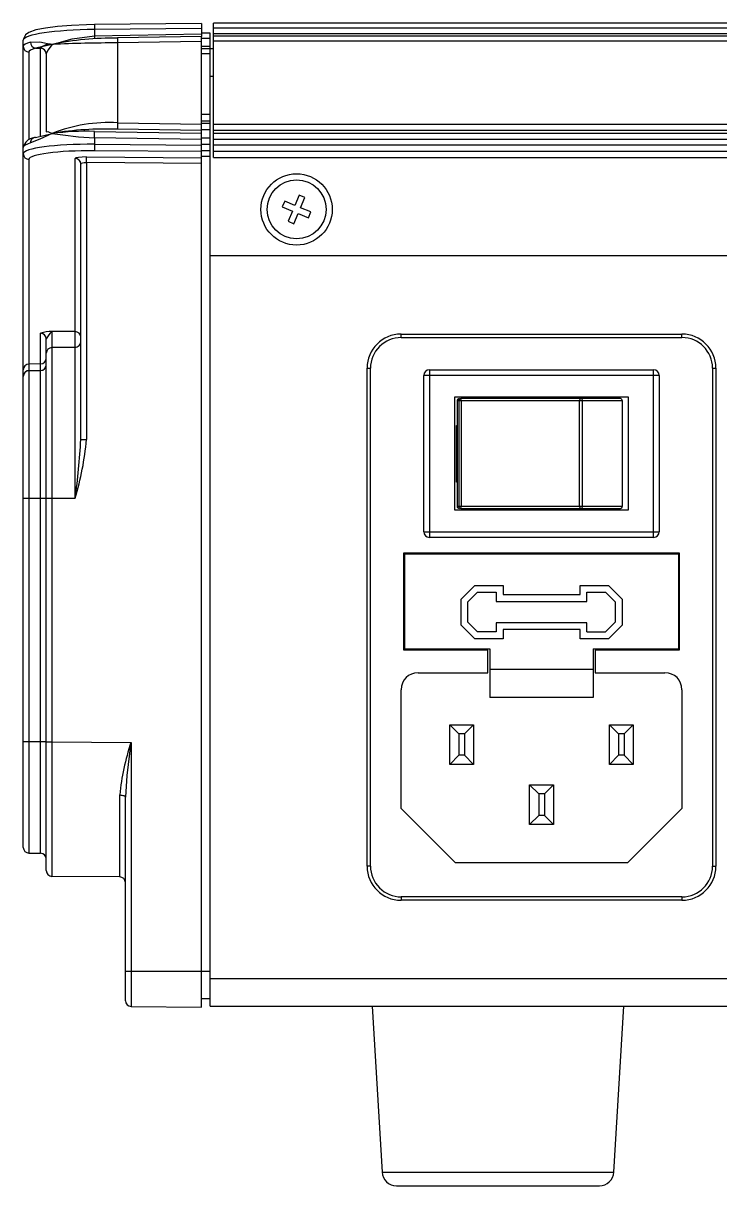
# Model space of a CAD drawing. Header units: inches. Extents: x 0.6 to 61.5, y 0.9 to 41.7.
# Drawn here: x 0.649 to 3.07, y 34.452 to 38.495 of the extents above; entities that cross this region are included whole.
import ezdxf

# ---------------------------------------------------------------- set-up
doc = ezdxf.new("R2010")
doc.units = ezdxf.units.IN
doc.header["$MEASUREMENT"] = 0
doc.layers.add('OBJECT', color=7, linetype='Continuous')

msp = doc.modelspace()

# ---------------------------------------------------------------- linework, layer by layer
at = {"layer": 'OBJECT'}
for p, q in [((1.2692, 38.4939), (0.897, 38.4903)), ((1.2692, 38.4939), (1.2692, 38.4491)), ((34.1642, 38.4949), (1.3102, 38.4949)), ((1.3102, 38.0279), (1.3102, 38.4949)), ((1.2692, 38.4767), (0.897, 38.473)), ((0.897, 38.473), (0.897, 38.4507)), ((0.897, 38.4507), (1.2692, 38.4576)), ((1.2692, 38.4491), (0.9763, 38.4437)), ((1.2992, 38.4603), (1.2692, 38.4603)), ((1.2692, 35.0739), (1.2692, 38.4491)), ((1.2992, 35.0775), (1.2992, 38.4603)), ((34.1642, 38.4776), (1.3102, 38.4776)), ((1.3102, 38.4588), (34.1642, 38.4588)), ((34.1642, 38.4504), (1.3102, 38.4504)), ((0.6492, 35.6291), (0.6492, 38.4363)), ((0.7498, 38.4214), (0.6923, 38.4082)), ((0.6923, 38.4082), (0.7095, 38.4079)), ((0.7095, 38.1017), (0.7095, 38.4079)), ((1.2692, 38.4319), (0.977, 38.4265)), ((0.977, 38.4265), (0.977, 38.1487)), ((1.2692, 38.4431), (1.2992, 38.4431)), ((1.2692, 38.4147), (1.2992, 38.4147)), ((1.2992, 38.4063), (1.2692, 38.4063)), ((1.3102, 38.4056), (1.2992, 38.4056)), ((34.1642, 38.4331), (1.3102, 38.4331)), ((0.6688, 38.3946), (0.6688, 38.0892)), ((0.7292, 38.3881), (0.7292, 38.1174)), ((1.2692, 38.3891), (1.2992, 38.3891)), ((1.2992, 38.3106), (1.3102, 38.3106)), ((1.2692, 38.1785), (1.2992, 38.1785)), ((1.2692, 38.1214), (0.9768, 38.1261)), ((0.977, 38.1487), (1.2692, 38.144)), ((1.2692, 38.1559), (1.2992, 38.1559)), ((1.2692, 38.1475), (1.2992, 38.1475)), ((1.2692, 38.1249), (1.2992, 38.1249)), ((1.3102, 38.144), (34.1642, 38.144)), ((34.1642, 38.1214), (1.3102, 38.1214)), ((0.6923, 38.0973), (0.7498, 38.1118)), ((1.2692, 38.0904), (0.897, 38.0964)), ((0.897, 38.0964), (0.897, 38.074)), ((0.8972, 38.1189), (1.2692, 38.113)), ((1.2692, 38.0965), (1.2992, 38.0965)), ((1.3102, 38.113), (34.1642, 38.113)), ((34.1642, 38.0905), (1.3102, 38.0905)), ((0.897, 38.074), (1.2692, 38.0712)), ((1.2692, 38.0486), (0.897, 38.0514)), ((1.2692, 38.0739), (1.2992, 38.0739)), ((1.2692, 38.0527), (1.2992, 38.0527)), ((1.3102, 38.0716), (34.1642, 38.0716)), ((34.1642, 38.049), (1.3102, 38.049)), ((0.669, 38.0214), (0.669, 35.6091)), ((0.8294, 36.843), (0.8294, 38.0246)), ((0.8492, 37.0471), (0.8492, 38.0048)), ((0.869, 38.0299), (1.2692, 38.0268)), ((1.2692, 38.007), (0.869, 38.0101)), ((0.869, 38.0101), (0.869, 37.0471)), ((1.2692, 38.0329), (1.2992, 38.0329)), ((1.3102, 38.0279), (34.1642, 38.0279)), ((1.608, 37.8971), (1.5933, 37.8616)), ((1.628, 37.8888), (1.608, 37.8971)), ((1.6133, 37.8533), (1.628, 37.8888)), ((1.5579, 37.8763), (1.5496, 37.8563)), ((1.5496, 37.8563), (1.585, 37.8416)), ((1.5933, 37.8616), (1.5579, 37.8763)), ((1.585, 37.8416), (1.5703, 37.8061)), ((1.6488, 37.8386), (1.6133, 37.8533)), ((1.6405, 37.8186), (1.6488, 37.8386)), ((1.5703, 37.8061), (1.5903, 37.7979)), ((1.5903, 37.7979), (1.605, 37.8333)), ((1.605, 37.8333), (1.6405, 37.8186)), ((1.2992, 37.6875), (34.1692, 37.6875)), ((0.7094, 35.6088), (0.7094, 37.4169)), ((0.7292, 35.5484), (0.7292, 37.3971)), ((0.8294, 37.4227), (0.749, 37.4233)), ((0.749, 37.4233), (0.749, 35.5284)), ((1.9626, 37.4138), (2.9389, 37.4138)), ((1.9626, 37.402), (1.9626, 37.4138)), ((1.9626, 37.402), (2.9389, 37.402)), ((2.9389, 37.402), (2.9389, 37.4138)), ((0.8294, 37.3678), (0.749, 37.3671)), ((0.7094, 37.3103), (0.669, 37.3099)), ((0.669, 37.287), (0.7094, 37.2874)), ((0.7094, 37.2868), (0.669, 37.2864)), ((1.8444, 35.5634), (1.8444, 37.2957)), ((1.8444, 37.2957), (1.8563, 37.2957)), ((1.8563, 35.5634), (1.8563, 37.2957)), ((2.061, 37.2899), (2.061, 36.7072)), ((2.061, 37.2899), (2.8405, 37.2899)), ((2.8405, 36.7072), (2.8405, 37.2899)), ((3.0452, 37.2957), (3.0452, 35.5634)), ((3.0452, 37.2957), (3.057, 37.2957)), ((3.057, 37.2957), (3.057, 35.5634)), ((2.8602, 37.2702), (2.0413, 37.2702)), ((2.0413, 36.7269), (2.0413, 37.2702)), ((2.8602, 37.2702), (2.8602, 36.7269)), ((2.1496, 36.8017), (2.1496, 37.1954)), ((2.1496, 37.1954), (2.7519, 37.1954)), ((2.4147, 37.1954), (2.4147, 37.1896)), ((2.4855, 37.1896), (2.4855, 37.1954)), ((2.7519, 37.1954), (2.7519, 36.8017)), ((2.1574, 37.1817), (2.1574, 36.8156)), ((2.7319, 37.1817), (2.1574, 37.1817)), ((2.1627, 37.1817), (2.1627, 36.8156)), ((2.7254, 37.1896), (2.1705, 37.1896)), ((2.171, 37.1817), (2.171, 36.8156)), ((2.5829, 36.8156), (2.5829, 37.1817)), ((2.5936, 36.8156), (2.5936, 37.1817)), ((2.7319, 36.8156), (2.7319, 37.1817)), ((2.1555, 37.0959), (2.1574, 37.0959)), ((2.1555, 36.899), (2.1555, 37.0959)), ((0.8492, 37.0471), (0.869, 37.0471)), ((2.1574, 36.899), (2.1555, 36.899)), ((0.6492, 36.843), (0.8294, 36.843)), ((2.7519, 36.8017), (2.1496, 36.8017)), ((2.1574, 36.8156), (2.7319, 36.8156)), ((2.1705, 36.8077), (2.7254, 36.8077)), ((2.4147, 36.8077), (2.4147, 36.8017)), ((2.4855, 36.8017), (2.4855, 36.8077)), ((2.0413, 36.7269), (2.8602, 36.7269)), ((2.8405, 36.7072), (2.061, 36.7072)), ((1.9724, 36.6539), (2.9291, 36.6539)), ((1.9724, 36.3153), (1.9724, 36.6539)), ((1.9744, 36.65), (2.9271, 36.65)), ((1.9744, 36.65), (1.9744, 36.3193)), ((2.9271, 36.65), (2.9271, 36.3193)), ((2.9291, 36.6539), (2.9291, 36.3153)), ((2.1709, 36.4922), (2.2185, 36.5397)), ((2.1946, 36.4824), (2.2282, 36.5161)), ((2.2185, 36.5397), (2.3169, 36.5397)), ((2.2282, 36.5161), (2.2933, 36.5161)), ((2.2933, 36.5161), (2.2933, 36.4846)), ((2.3169, 36.5397), (2.3169, 36.5083)), ((2.3169, 36.5083), (2.5846, 36.5083)), ((2.5846, 36.5397), (2.683, 36.5397)), ((2.5846, 36.5083), (2.5846, 36.5397)), ((2.6082, 36.4846), (2.6082, 36.5161)), ((2.6082, 36.5161), (2.6732, 36.5161)), ((2.6732, 36.5161), (2.7069, 36.4824)), ((2.683, 36.5397), (2.7305, 36.4922)), ((2.1709, 36.4022), (2.1709, 36.4922)), ((2.1946, 36.412), (2.1946, 36.4824)), ((2.2933, 36.4846), (2.6082, 36.4846)), ((2.7069, 36.4824), (2.7069, 36.412)), ((2.7305, 36.4922), (2.7305, 36.4022)), ((2.2185, 36.3547), (2.1709, 36.4022)), ((2.2282, 36.3783), (2.1946, 36.412)), ((2.6082, 36.4098), (2.2933, 36.4098)), ((2.2933, 36.4098), (2.2933, 36.3783)), ((2.5846, 36.3862), (2.3169, 36.3862)), ((2.3169, 36.3862), (2.3169, 36.3547)), ((2.5846, 36.3547), (2.5846, 36.3862)), ((2.6082, 36.3783), (2.6082, 36.4098)), ((2.6732, 36.3783), (2.7069, 36.412)), ((2.7305, 36.4022), (2.683, 36.3547)), ((2.3169, 36.3547), (2.2185, 36.3547)), ((2.2933, 36.3783), (2.2282, 36.3783)), ((2.683, 36.3547), (2.5846, 36.3547)), ((2.6082, 36.3783), (2.6732, 36.3783)), ((2.2637, 36.3153), (1.9724, 36.3153)), ((1.9744, 36.3193), (2.2716, 36.3193)), ((2.2637, 36.2366), (2.2637, 36.3153)), ((2.2716, 36.3193), (2.2716, 36.15)), ((2.6299, 36.3193), (2.9271, 36.3193)), ((2.6299, 36.3193), (2.6299, 36.15)), ((2.6377, 36.3153), (2.6377, 36.2366)), ((2.9291, 36.3153), (2.6377, 36.3153)), ((2.0216, 36.2366), (2.2637, 36.2366)), ((2.2716, 36.2484), (2.6299, 36.2484)), ((2.6377, 36.2366), (2.8799, 36.2366)), ((1.9626, 35.7642), (1.9626, 36.1775)), ((2.6299, 36.15), (2.2716, 36.15)), ((2.9389, 36.1775), (2.9389, 35.7642)), ((2.1318, 36.0555), (2.1633, 36.024)), ((2.1318, 36.0555), (2.2145, 36.0555)), ((2.1318, 35.9177), (2.1318, 36.0555)), ((2.1633, 36.024), (2.1633, 35.9492)), ((2.183, 36.024), (2.1633, 36.024)), ((2.183, 36.024), (2.2145, 36.0555)), ((2.183, 36.024), (2.183, 35.9492)), ((2.2145, 36.0555), (2.2145, 35.9177)), ((2.687, 36.0555), (2.7696, 36.0555)), ((2.687, 36.0555), (2.7185, 36.024)), ((2.687, 35.9177), (2.687, 36.0555)), ((2.7185, 36.024), (2.7185, 35.9492)), ((2.7381, 36.024), (2.7185, 36.024)), ((2.7381, 36.024), (2.7696, 36.0555)), ((2.7381, 36.024), (2.7381, 35.9492)), ((2.7696, 36.0555), (2.7696, 35.9177)), ((0.7292, 35.9966), (0.6492, 35.9966)), ((0.749, 35.9964), (1.024, 35.994)), ((1.024, 35.994), (1.024, 35.076)), ((2.1633, 35.9492), (2.1318, 35.9177)), ((2.183, 35.9492), (2.1633, 35.9492)), ((2.183, 35.9492), (2.2145, 35.9177)), ((2.7185, 35.9492), (2.687, 35.9177)), ((2.7381, 35.9492), (2.7185, 35.9492)), ((2.7381, 35.9492), (2.7696, 35.9177)), ((2.2145, 35.9177), (2.1318, 35.9177)), ((2.7696, 35.9177), (2.687, 35.9177)), ((2.4094, 35.8468), (2.4921, 35.8468)), ((2.4094, 35.8468), (2.4409, 35.8153)), ((2.4094, 35.709), (2.4094, 35.8468)), ((2.4606, 35.8153), (2.4921, 35.8468)), ((2.4921, 35.8468), (2.4921, 35.709)), ((0.9844, 35.5264), (0.9844, 35.8114)), ((1.0042, 35.096), (1.0042, 35.8035)), ((2.4606, 35.8153), (2.4409, 35.8153)), ((2.4409, 35.8153), (2.4409, 35.7405)), ((2.4606, 35.8153), (2.4606, 35.7405)), ((2.1515, 35.5752), (1.9626, 35.7642)), ((2.4409, 35.7405), (2.4094, 35.709)), ((2.4606, 35.7405), (2.4409, 35.7405)), ((2.4606, 35.7405), (2.4921, 35.709)), ((2.9389, 35.7642), (2.75, 35.5752)), ((2.4921, 35.709), (2.4094, 35.709)), ((0.669, 35.6091), (0.7094, 35.6088)), ((2.75, 35.5752), (2.1515, 35.5752)), ((1.8563, 35.5634), (1.8444, 35.5634)), ((3.0452, 35.5634), (3.057, 35.5634)), ((0.9844, 35.5264), (0.749, 35.5284)), ((2.9389, 35.4571), (1.9626, 35.4571)), ((1.9626, 35.4571), (1.9626, 35.4453)), ((2.9389, 35.4571), (2.9389, 35.4453)), ((2.9389, 35.4453), (1.9626, 35.4453)), ((1.0042, 35.1986), (1.2992, 35.1986)), ((34.1692, 35.1725), (1.2992, 35.1725)), ((1.2692, 35.1036), (1.2992, 35.1036)), ((1.024, 35.076), (1.2692, 35.0739)), ((1.2992, 35.0775), (34.1692, 35.0775)), ((1.8617, 35.0775), (1.8964, 34.4995)), ((2.702, 34.4995), (2.7367, 35.0775)), ((1.8964, 34.4995), (2.702, 34.4995)), ((1.9463, 34.4525), (2.6521, 34.4525))]:
    msp.add_line(p, q, dxfattribs=at)
at = {"layer": 'OBJECT', "flags": 128}
for points in [[(0.897, 38.4903), (0.8688, 38.4897), (0.8163, 38.4875), (0.768, 38.4835), (0.7264, 38.4782), (0.693, 38.4714), (0.6681, 38.4625), (0.6568, 38.4544), (0.6496, 38.4408), (0.6492, 38.4363)], [(0.7498, 38.4214), (0.8194, 38.4412), (0.897, 38.4507)], [(0.897, 38.4507), (0.8971, 38.4433), (0.8972, 38.4402)], [(0.6746, 38.4293), (0.7068, 38.4297), (0.7498, 38.4214)], [(0.7498, 38.4214), (0.7344, 38.4013), (0.7292, 38.3881)], [(0.7498, 38.1118), (0.7068, 38.0922), (0.6746, 38.0788)], [(0.7292, 38.1174), (0.7344, 38.1184), (0.7498, 38.1118)], [(1.0236, 35.994), (1.0088, 35.8796), (1.0042, 35.8035)], [(0.9844, 35.8114), (0.9882, 35.8112), (0.992, 35.8107), (0.9954, 35.81), (0.9984, 35.809), (1.0008, 35.8078), (1.0027, 35.8065), (1.0038, 35.805), (1.0042, 35.8035)]]:
    msp.add_lwpolyline(points, dxfattribs=at)
at = {"layer": 'OBJECT'}
for radius in [0.124, 0.1024]:
    msp.add_circle((1.5992, 37.8475), radius, dxfattribs=at)
for centre, radius, start, end in [((1.39, 38.4823), 0.4931, 179.0778, 181.0784), ((0.9718, 37.3184), 1.1251, 89.7428, 101.3809), ((1.4105, 38.4394), 0.4336, 179.4601, 181.709), ((0.6691, 38.4145), 0.0199, 180.2795, 269.28), ((0.6951, 38.4285), 0.0205, 177.9928, 261.9145), ((0.7435, 38.3734), 0.0484, 82.5513, 134.5078), ((0.7093, 38.388), 0.0199, 0.2697, 89.2898), ((0.9904, 32.7573), 5.6692, 90.1352, 92.4326), ((0.9462, 37.6196), 0.53, 86.6655, 111.755), ((0.9329, 37.0114), 1.1156, 87.741, 99.4469), ((1.6793, 38.132), 0.7025, 178.6383, 180.4806), ((0.6909, 38.0543), 0.0426, 95.4589, 168.0851), ((0.6921, 38.0799), 0.0175, 89.3847, 183.6692), ((0.8752, 37.0458), 1.0734, 88.8279, 96.7123), ((0.958, 39.3866), 1.2917, 260.7235, 267.2945), ((0.1947, 38.113), 0.7025, 358.6384, 0.4806), ((0.6691, 38.0413), 0.0199, 180.2808, 269.7836), ((1.6757, 38.0627), 0.7788, 179.1691, 180.8309), ((0.8293, 38.0047), 0.0199, 0.2712, 89.7865), ((0.1012, 38.02), 0.7679, 359.2611, 0.7389), ((0.7512, 37.2849), 0.1385, 90.8919, 107.5748), ((0.7093, 37.397), 0.0199, 0.2707, 89.7865), ((0.8046, 37.3608), 0.0837, 131.6035, 154.2694), ((0.8293, 37.4028), 0.0199, 0.2716, 89.7857), ((1.9626, 37.2957), 0.1181, 90, 180), ((1.9625, 37.2957), 0.1063, 89.9992, 180.0013), ((2.9389, 37.2957), 0.1181, 360, 90), ((2.9389, 37.2957), 0.1063, 0.0012, 89.9995), ((0.7492, 37.3471), 0.02, 90.5, 180), ((0.8292, 37.3878), 0.02, 270.5, 0), ((0.7092, 37.3303), 0.02, 270.5, 0), ((0.6692, 37.2899), 0.02, 90.5, 180), ((0.6692, 37.2664), 0.02, 90.5, 180), ((0.6688, 37.2673), 0.0197, 89.3942, 168.4566), ((0.7092, 37.3068), 0.02, 270.5, 0), ((0.7095, 37.3072), 0.0198, 269.5364, 337.5281), ((2.061, 37.2702), 0.0197, 90, 180), ((2.8405, 37.2702), 0.0197, 0, 90), ((2.1652, 37.1817), 0.00787, 90, 180), ((2.1706, 37.1818), 0.00784, 90.2658, 180.2735), ((2.1365, 37.1837), 0.0345, 356.7178, 9.832), ((2.5898, 37.1829), 0.00696, 104.468, 189.3411), ((2.5867, 37.1827), 0.00702, 351.8862, 78.4681), ((2.7245, 37.1822), 0.00743, 356.1775, 83.1672), ((-0.1287, 37.1351), 1.0016, 343.0471, 354.9591), ((-1.2797, 37.1509), 2.1314, 351.6942, 357.2074), ((2.1652, 36.8156), 0.00787, 180, 270), ((2.1706, 36.8156), 0.00784, 179.7265, 269.7342), ((2.1365, 36.8136), 0.0345, 350.168, 3.2822), ((2.5898, 36.8145), 0.00696, 170.6589, 255.532), ((2.5867, 36.8146), 0.00702, 281.5319, 8.1138), ((2.7247, 36.8149), 0.00722, 275.2091, 5.4463), ((2.061, 36.7269), 0.0197, 180, 270), ((2.8405, 36.7269), 0.0197, 270, 0), ((2.0216, 36.1775), 0.0591, 90, 180), ((2.8799, 36.1775), 0.0591, 0, 90), ((0.7441, 49.4472), 13.4508, 269.93658, 270.02104), ((1.87, 35.7183), 0.8905, 161.9644, 174.0043), ((0.6692, 35.6291), 0.02, 180, 269.5), ((0.7092, 35.5888), 0.02, 0, 89.5), ((0.7492, 35.5484), 0.02, 180, 269.5), ((1.9626, 35.5634), 0.1181, 180, 270), ((1.9625, 35.5634), 0.1063, 179.9987, 270.0007), ((2.9389, 35.5634), 0.1063, 270.0006, 359.9987), ((2.9389, 35.5634), 0.1181, 270, 360), ((0.9842, 35.5064), 0.02, 0, 89.5), ((1.0242, 35.096), 0.02, 180, 269.5), ((1.9463, 34.5025), 0.05, 183.4336, 270), ((2.6521, 34.5025), 0.05, 270, 356.5664)]:
    msp.add_arc(centre, radius, start, end, dxfattribs=at)
for centre, major_axis, ratio, start_param, end_param in [((0.8992, 38.4383), (0.25, 0.002), 0.139164, 1.578395, 3.140464), ((0.8992, 38.4104), (0.25, -0.0041), 0.139137, 2.68866, 3.143849), ((0.8988, 38.3906), (0.23, -0.0041), 0.139131, 2.688856, 3.144045), ((0.8992, 38.067), (0.25, 0.0041), 0.139137, 2.684147, 3.139336), ((0.8992, 38.0392), (0.25, -0.002), 0.139164, 1.580651, 3.142721), ((0.899, 38.0194), (0.23, -0.002), 0.139163, 1.580749, 3.142819), ((0.8694, 38.0242), (0.04, -0.0004), 0.14053, 1.580786, 3.142856), ((0.8692, 38.0044), (0.02, -0.0004), 0.280987, 1.5849, 3.14697)]:
    msp.add_ellipse(centre, major_axis=major_axis, ratio=ratio, start_param=start_param, end_param=end_param, dxfattribs=at)

doc.saveas('drawing.dxf')
